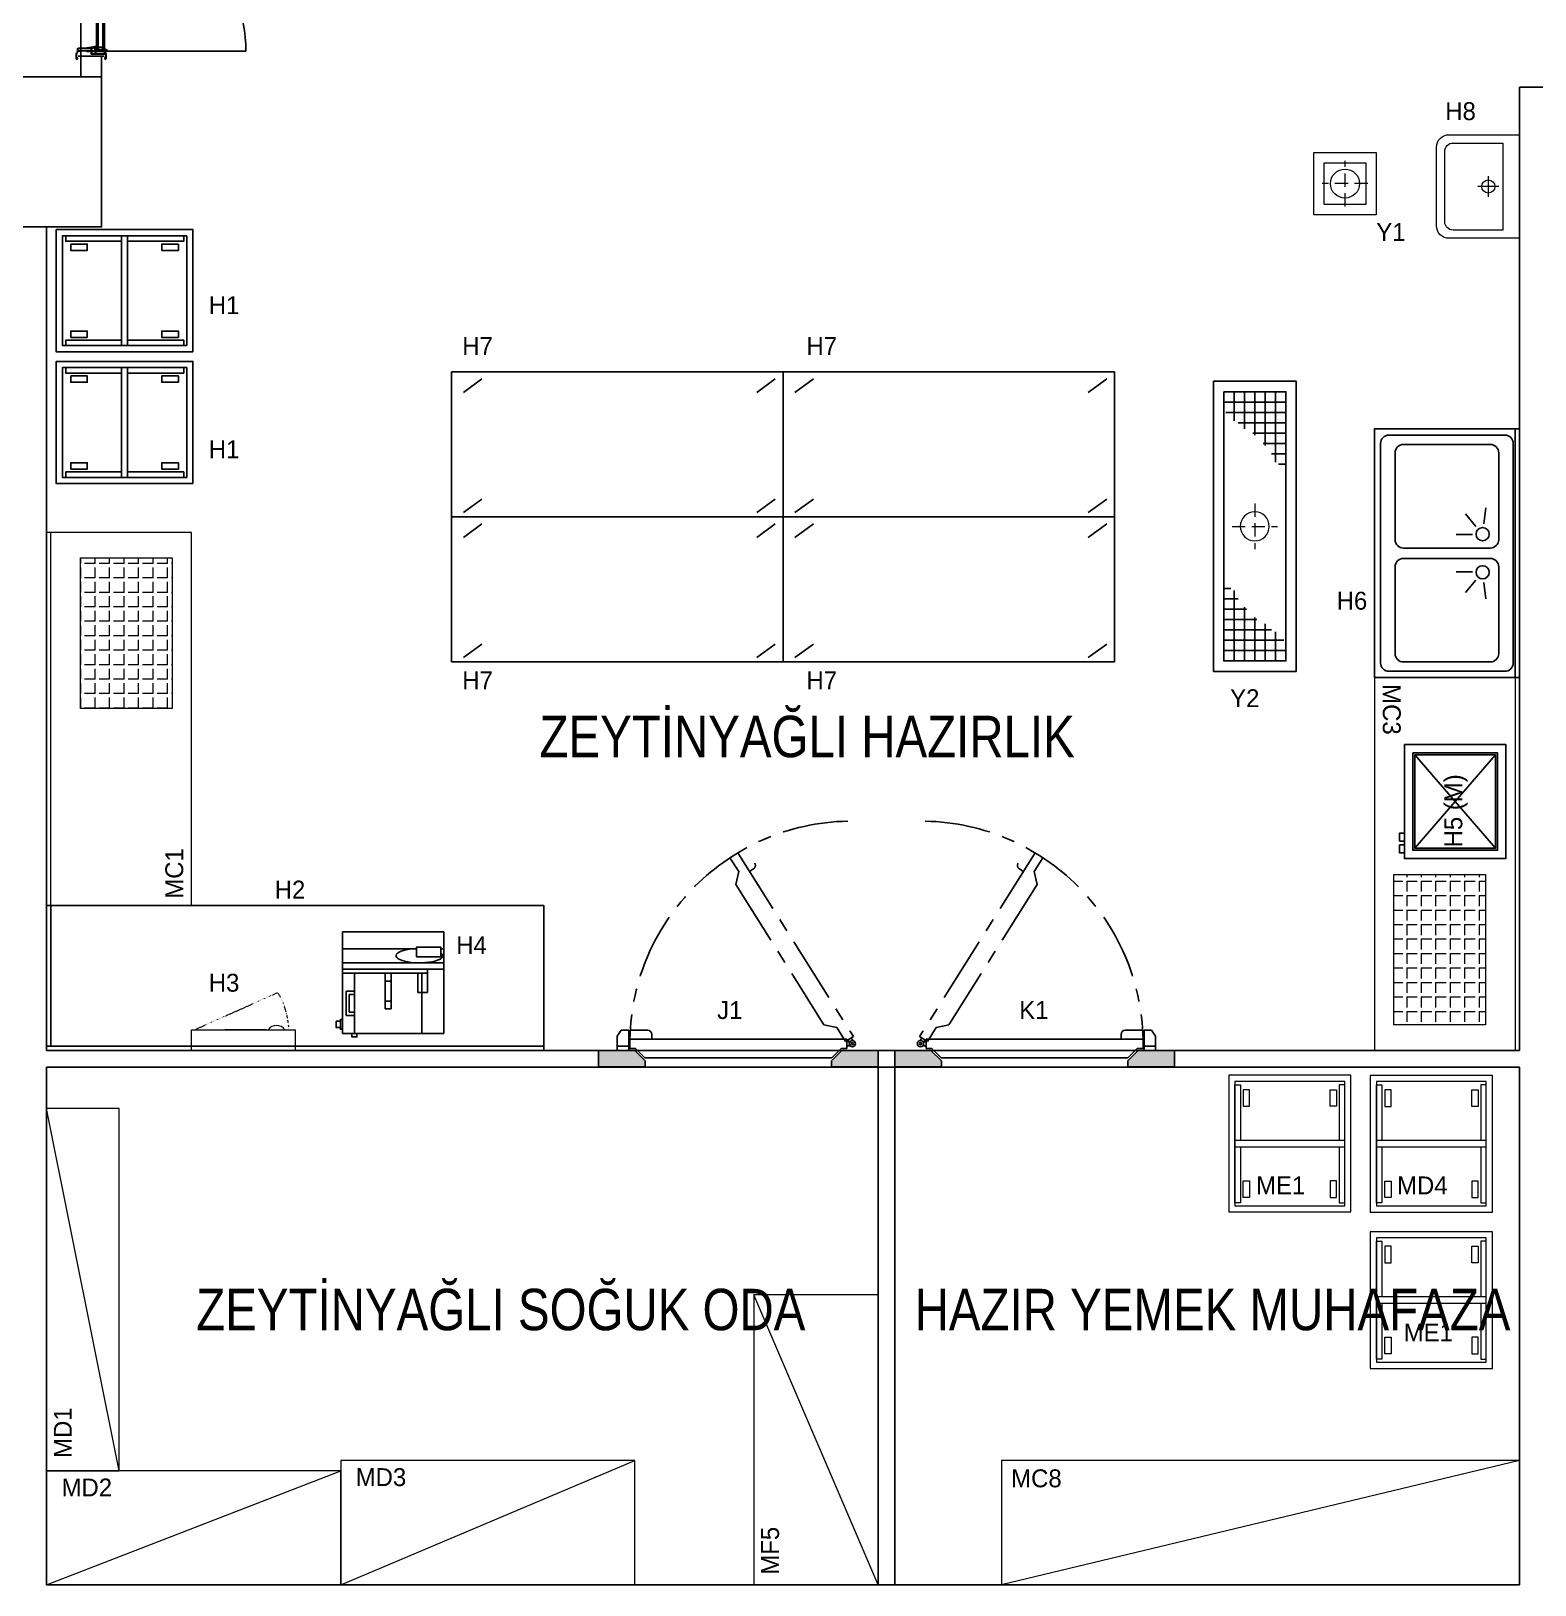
# Model space of a CAD drawing. Header units: millimetres. Extents: x -2535 to 6095, y 13368 to 17802.
# Drawn here: x 1566 to 2292, y 15233 to 15984 of the extents above; entities that cross this region are included whole.
import ezdxf
from ezdxf.enums import TextEntityAlignment as Align

# ---------------------------------------------------------------- set-up
doc = ezdxf.new("R2010")
doc.units = ezdxf.units.MM
for name, pattern in [('CENTER', [50.8, 31.75, -6.35, 6.35, -6.35]), ('DASHED2', [9.525, 6.35, -3.175]), ('DOT', [0.25, 0, -0.25])]:
    doc.linetypes.add(name, pattern=pattern)
for name, color, linetype, lineweight in [('-DWG_ANA', 7, 'Continuous', 0), ('-DWG_DETAY1', 7, 'Continuous', 0), ('-DWG_DETAY4', 7, 'DOT', 0), ('BL-E', 32, 'Continuous', 0), ('BL-K', 42, 'Continuous', 0), ('NO', 7, 'Continuous', 0), ('PLAN', 253, 'Continuous', 0), ('Sktürk_MEVCUT EKİPMAN', 1, 'Continuous', 0), ('Sktürk_YAZI', 24, 'Continuous', 0), ('Yazı', 132, 'Continuous', 15), ('yerizg-a', 7, 'Continuous', 0), ('yerizg-b', 7, 'Continuous', 0), ('YRNO', 7, 'Continuous', 0)]:
    doc.layers.add(name, color=color, linetype=linetype, lineweight=lineweight)
for name, color, linetype in [('BA_elev3', 8, 'Continuous'), ('BA_mat_metal', 122, 'Continuous'), ('BA_mat_timber', 44, 'Continuous'), ('S2000-002 Çizgi', 7, 'Continuous'), ('Soğuk Oda (Panel)', 155, 'Continuous')]:
    doc.layers.add(name, color=color, linetype=linetype)
doc.layers.add('BA_guide', color=230, linetype='Continuous', plot=False)
doc.styles.add('Romans', font='romans.shx')
doc.styles.add('TAKSİM', font='GOTHIC.TTF', dxfattribs={"height": 20})
doc.styles.add('yazı', font='swissck.ttf')
pattern_1 = [(0, (2853.211, -15246.003), (0, 6.985), [5.08, -1.905]), (90, (2853.211, -15246.003), (-6.985, 4e-16), [5.08, -1.905])]

# ---------------------------------------------------------------- blocks, each defined once
blk = doc.blocks.new('A$C427B71C9')
at = {"layer": 'Sktürk_MEVCUT EKİPMAN', "color": 1}
for points in [[(0, 0), (59, 0), (59, 66), (0, 66)], [(3, 3), (56, 3), (56, 63), (3, 63)], [(7, 59), (7, 51), (10.05, 51), (10.05, 59)], [(52, 59), (52, 51), (48.95, 51), (48.95, 59)], [(3, 31.5), (56, 31.5), (56, 34.5), (3, 34.5)], [(7, 7), (7, 15), (10.05, 15), (10.05, 7)], [(52, 7), (52, 15), (48.95, 15), (48.95, 7)]]:
    blk.add_lwpolyline(points, close=True, dxfattribs=at)
for points in [[(5.63, 31.5), (5.63, 4.42), (3, 4.42), (3, 61.36), (5.63, 61.36), (5.63, 34.5)], [(53.37, 31.5), (53.37, 4.42), (56, 4.42), (56, 61.36), (53.37, 61.36), (53.37, 34.5)]]:
    blk.add_lwpolyline(points, dxfattribs=at)
blk = doc.blocks.new('1454')
at = {"layer": 'Soğuk Oda (Panel)'}
h = blk.add_hatch(color=254, dxfattribs=at)
h.dxf.hatch_style = 1
h.paths.add_polyline_path([(7121.77, 5754.04), (7121.77, 5757.04), (7116.77, 5762.04), (7099.27, 5762.04), (7099.27, 5754.04)])
h.paths.add_polyline_path([(7234.27, 5754.04), (7234.27, 5762.04), (7216.77, 5762.04), (7211.77, 5757.04), (7211.77, 5754.04)])
at = {"layer": 'Soğuk Oda (Panel)', "linetype": 'CENTER'}
for p, q in [((7166.94, 5848.35), (7162.73, 5855.05)), ((7166.54, 5857.45), (7222.31, 5768.72)), ((7165.53, 5842.15), (7166.94, 5848.35)), ((7172.2, 5848.44), (7174.08, 5849.63)), ((7165.53, 5842.15), (7208.09, 5774.44)), ((7208.09, 5774.44), (7214.29, 5773.03)), ((7214.29, 5773.03), (7218.51, 5766.33)), ((7218.51, 5766.33), (7222.31, 5768.72)), ((7221.26, 5768.06), (7222.07, 5766.77)), ((7219.56, 5766.99), (7220.37, 5765.7))]:
    blk.add_line(p, q, dxfattribs=at)
at = {"layer": 'Soğuk Oda (Panel)'}
for p, q in [((7108.35, 5768.91), (7110.27, 5771.76)), ((7108.35, 5762.04), (7108.35, 5768.91)), ((7110.27, 5771.76), (7113.85, 5771.76)), ((7113.85, 5762.04), (7113.85, 5771.76)), ((7114.37, 5767.54), (7114.37, 5771.76)), ((7114.37, 5771.76), (7123.01, 5771.76)), ((7125.01, 5767.54), (7125.01, 5769.76)), ((7099.27, 5762.04), (7116.77, 5762.04)), ((7099.27, 5762.04), (7099.27, 5754.04)), ((7108.35, 5764.02), (7113.85, 5764.02)), ((7114.37, 5763.04), (7114.37, 5767.54)), ((7114.37, 5767.54), (7219.17, 5767.54)), ((7117.19, 5763.04), (7114.37, 5763.04)), ((7121.77, 5757.04), (7116.77, 5762.04)), ((7121.69, 5758.54), (7117.19, 5763.04)), ((7211.77, 5757.04), (7216.77, 5762.04)), ((7211.86, 5758.54), (7216.36, 5763.04)), ((7216.36, 5763.04), (7219.17, 5763.04)), ((7216.77, 5762.04), (7234.27, 5762.04)), ((7219.17, 5763.04), (7219.17, 5767.54)), ((7219.17, 5766.29), (7220.7, 5766.29)), ((7219.17, 5764.29), (7220.7, 5764.29)), ((7234.27, 5762.04), (7234.27, 5754.04)), ((7099.27, 5754.04), (7121.77, 5754.04)), ((7121.69, 5758.54), (7211.86, 5758.54)), ((7121.77, 5754.04), (7121.77, 5757.04)), ((7211.77, 5754.04), (7211.77, 5757.04)), ((7234.27, 5754.04), (7211.77, 5754.04))]:
    blk.add_line(p, q, dxfattribs=at)
for radius in [1.5, 0.5]:
    blk.add_circle((7221.82, 5765.29), radius, dxfattribs=at)
at = {"layer": 'Soğuk Oda (Panel)', "linetype": 'CENTER'}
for centre, radius, start, end in [((7221.82, 5765.29), 107.44, 91.20002, 178.79998), ((7173.02, 5851.32), 2, 302.15556, 32.15556)]:
    blk.add_arc(centre, radius, start, end, dxfattribs=at)
at = {"layer": 'Soğuk Oda (Panel)'}
for centre, radius, start, end in [((7123.01, 5769.76), 2, 0, 90), ((7222.3, 5765.54), 3.12, 180, 180.00021)]:
    blk.add_arc(centre, radius, start, end, dxfattribs=at)
blk = doc.blocks.new('KAPI KOLU 2')
at = {"layer": 'BA_elev3'}
for p, q in [((-5342.68, 2737.16), (-5342.68, 2740.58)), ((-5340.68, 2742.58), (-5330.57, 2742.58)), ((-5340.68, 2739.78), (-5340.68, 2737.16)), ((-5339.68, 2740.78), (-5330.57, 2740.78)), ((-5330.57, 2740.78), (-5330.57, 2742.58)), ((-5344.18, 2735.57), (-5339.18, 2735.57)), ((-5344.18, 2730.71), (-5339.18, 2730.71)), ((-5336.95, 2734.27), (-5336.95, 2732.01)), ((-5342.68, 2729.12), (-5342.68, 2725.7)), ((-5340.68, 2726.5), (-5340.68, 2729.12)), ((-5340.68, 2723.7), (-5330.57, 2723.7)), ((-5339.68, 2725.5), (-5330.57, 2725.5)), ((-5330.57, 2725.5), (-5330.57, 2723.7))]:
    blk.add_line(p, q, dxfattribs=at)
for centre, radius, start, end in [((-5340.68, 2740.58), 2, 90, 180), ((-5339.68, 2739.78), 1, 90, 180), ((-5343.73, 2734.83), 0.859, 121.23734, 163.23631), ((-5343.73, 2731.45), 0.859, 196.76369, 238.76266), ((-5345.01, 2737.9), 2.47, 289.57084, 338.05854), ((-5345.01, 2728.38), 2.47, 21.94146, 70.42916), ((-5343.18, 2737.16), 0.5, 338.05854, 0), ((-5340.18, 2737.16), 0.5, 180, 201.94146), ((-5338.35, 2737.9), 2.47, 201.94146, 250.42916), ((-5338.35, 2728.38), 2.47, 109.57084, 158.05854), ((-5339.62, 2734.83), 0.859, 16.76369, 58.76266), ((-5339.62, 2731.45), 0.859, 301.23734, 343.23631), ((-5343.18, 2729.12), 0.5, 0, 21.94146), ((-5340.68, 2725.7), 2, 180, 270), ((-5340.18, 2729.12), 0.5, 158.05854, 180), ((-5339.68, 2726.5), 1, 180, 270)]:
    blk.add_arc(centre, radius, start, end, dxfattribs=at)
blk = doc.blocks.new('kapi130')
at = {"layer": 'BA_mat_metal'}
h = blk.add_hatch(color=256, dxfattribs=at)
edge = h.paths.add_edge_path()
edge.add_line((856499.8, 142458.32), (856499.8, 142458.43))
edge.add_line((856499.8, 142458.43), (856499.69, 142458.43))
edge.add_line((856499.69, 142458.43), (856499.69, 142457.96))
edge.add_line((856499.69, 142457.96), (856499.8, 142457.96))
edge.add_line((856499.8, 142457.96), (856499.8, 142458.07))
edge.add_arc((856499.87, 142458.06), 0.0629, -335.30622, -191.41432, ccw=False)
edge.add_ellipse((856500.11, 142458.2), major_axis=(0, -0.3), ratio=0.666667, start_angle=291.38181, end_angle=450)
edge.add_ellipse((856500.11, 142458.2), major_axis=(0, -0.3), ratio=0.666667, start_angle=90, end_angle=248.61819)
edge.add_arc((856499.87, 142458.33), 0.0628, -168.80827, -24.47119, ccw=False)
edge = h.paths.add_edge_path(flags=16)
edge.add_spline(control_points=[(856500.11, 142457.93), (856500.09, 142457.93), (856500.06, 142457.94), (856500.01, 142457.98), (856499.99, 142458.01), (856499.95, 142458.08), (856499.94, 142458.13), (856499.94, 142458.22), (856499.94, 142458.27), (856499.98, 142458.4), (856500.04, 142458.46), (856500.14, 142458.47), (856500.19, 142458.44), (856500.26, 142458.33), (856500.28, 142458.24), (856500.27, 142458.07), (856500.23, 142458), (856500.17, 142457.94), (856500.14, 142457.93), (856500.12, 142457.93), (856500.11, 142457.93), (856500.11, 142457.93)], knot_values=[0, 0, 0, 0, 0.496155, 0.496155, 0.99231, 0.99231, 1.488465, 1.488465, 1.98462, 1.98462, 3.040212, 3.040212, 3.948702, 3.948702, 4.857191, 4.857191, 5.765681, 5.765681, 6.198465, 6.198465, 6.283185, 6.283185, 6.283185, 6.283185], degree=3, periodic=0)
h = blk.add_hatch(color=256, dxfattribs=at)
edge = h.paths.add_edge_path()
edge.add_arc((856513.25, 142458.06), 0.0629, 11.41432, 155.30622, ccw=False)
edge.add_line((856513.31, 142458.07), (856513.31, 142457.96))
edge.add_line((856513.31, 142457.96), (856513.42, 142457.96))
edge.add_line((856513.42, 142457.96), (856513.42, 142458.43))
edge.add_line((856513.42, 142458.43), (856513.31, 142458.43))
edge.add_line((856513.31, 142458.43), (856513.31, 142458.32))
edge.add_arc((856513.25, 142458.33), 0.0628, -155.52881, -11.19173, ccw=False)
edge.add_ellipse((856513.01, 142458.19), major_axis=(0, -0.3), ratio=0.666667, start_angle=111.38181, end_angle=270)
edge.add_ellipse((856513.01, 142458.19), major_axis=(0, -0.3), ratio=0.666667, start_angle=-90, end_angle=68.61819)
edge = h.paths.add_edge_path(flags=16)
edge.add_spline(control_points=[(856513.01, 142457.92), (856513.03, 142457.92), (856513.06, 142457.93), (856513.11, 142457.97), (856513.13, 142458), (856513.16, 142458.08), (856513.17, 142458.12), (856513.18, 142458.22), (856513.17, 142458.26), (856513.13, 142458.39), (856513.08, 142458.45), (856512.97, 142458.47), (856512.92, 142458.44), (856512.85, 142458.33), (856512.83, 142458.24), (856512.85, 142458.07), (856512.88, 142457.99), (856512.95, 142457.94), (856512.97, 142457.93), (856513, 142457.92), (856513, 142457.92), (856513.01, 142457.92)], knot_values=[0, 0, 0, 0, 0.496155, 0.496155, 0.99231, 0.99231, 1.488465, 1.488465, 1.98462, 1.98462, 3.040212, 3.040212, 3.948702, 3.948702, 4.857191, 4.857191, 5.765681, 5.765681, 6.198465, 6.198465, 6.283185, 6.283185, 6.283185, 6.283185], degree=3, periodic=0)
h = blk.add_hatch(color=256, dxfattribs=at)
edge = h.paths.add_edge_path()
edge.add_line((856504.61, 142453.14), (856504.61, 142453.03))
edge.add_arc((856504.55, 142453.04), 0.0628, -155.52881, -11.19173, ccw=False)
edge.add_ellipse((856504.3, 142452.91), major_axis=(0, -0.3), ratio=0.666667, start_angle=111.38181, end_angle=270)
edge.add_ellipse((856504.3, 142452.91), major_axis=(0, -0.3), ratio=0.666667, start_angle=-90, end_angle=68.61819)
edge.add_arc((856504.55, 142452.77), 0.0629, -348.58568, -204.69378, ccw=False)
edge.add_line((856504.61, 142452.79), (856504.61, 142452.67))
edge.add_line((856504.61, 142452.67), (856504.72, 142452.67))
edge.add_line((856504.72, 142452.67), (856504.72, 142453.14))
edge.add_line((856504.72, 142453.14), (856504.61, 142453.14))
edge = h.paths.add_edge_path(flags=16)
edge.add_spline(control_points=[(856504.3, 142452.64), (856504.33, 142452.64), (856504.35, 142452.65), (856504.4, 142452.69), (856504.43, 142452.72), (856504.46, 142452.8), (856504.47, 142452.84), (856504.47, 142452.93), (856504.47, 142452.98), (856504.43, 142453.11), (856504.37, 142453.17), (856504.27, 142453.19), (856504.22, 142453.16), (856504.15, 142453.04), (856504.13, 142452.95), (856504.14, 142452.78), (856504.18, 142452.71), (856504.24, 142452.65), (856504.27, 142452.64), (856504.29, 142452.64), (856504.3, 142452.64), (856504.3, 142452.64)], knot_values=[0, 0, 0, 0, 0.496155, 0.496155, 0.99231, 0.99231, 1.488465, 1.488465, 1.98462, 1.98462, 3.040212, 3.040212, 3.948702, 3.948702, 4.857191, 4.857191, 5.765681, 5.765681, 6.198465, 6.198465, 6.283185, 6.283185, 6.283185, 6.283185], degree=3, periodic=0)
h = blk.add_hatch(color=256, dxfattribs=at)
edge = h.paths.add_edge_path()
edge.add_line((856504.61, 142321.08), (856504.61, 142321.19))
edge.add_arc((856504.55, 142321.18), 0.0628, 371.19173, 515.52881)
edge.add_ellipse((856504.3, 142321.32), major_axis=(0, 0.3), ratio=0.666667, start_angle=90, end_angle=248.61819, ccw=False)
edge.add_ellipse((856504.3, 142321.32), major_axis=(0, 0.3), ratio=0.666667, start_angle=291.38181, end_angle=450, ccw=False)
edge.add_arc((856504.55, 142321.45), 0.0629, 564.69378, 708.58568)
edge.add_line((856504.61, 142321.44), (856504.61, 142321.55))
edge.add_line((856504.61, 142321.55), (856504.72, 142321.55))
edge.add_line((856504.72, 142321.55), (856504.72, 142321.08))
edge.add_line((856504.72, 142321.08), (856504.61, 142321.08))
edge = h.paths.add_edge_path(flags=16)
edge.add_spline(control_points=[(856504.3, 142321.59), (856504.33, 142321.59), (856504.35, 142321.58), (856504.4, 142321.54), (856504.43, 142321.51), (856504.46, 142321.43), (856504.47, 142321.39), (856504.47, 142321.29), (856504.47, 142321.25), (856504.43, 142321.12), (856504.37, 142321.06), (856504.27, 142321.04), (856504.22, 142321.07), (856504.15, 142321.18), (856504.13, 142321.27), (856504.14, 142321.44), (856504.18, 142321.52), (856504.24, 142321.57), (856504.27, 142321.58), (856504.29, 142321.59), (856504.3, 142321.59), (856504.3, 142321.59)], knot_values=[0, 0, 0, 0, 0.496155, 0.496155, 0.99231, 0.99231, 1.488465, 1.488465, 1.98462, 1.98462, 3.040212, 3.040212, 3.948702, 3.948702, 4.857191, 4.857191, 5.765681, 5.765681, 6.198465, 6.198465, 6.283185, 6.283185, 6.283185, 6.283185], degree=3, periodic=0)
h = blk.add_hatch(color=256, dxfattribs=at)
edge = h.paths.add_edge_path()
edge.add_line((856499.8, 142315.91), (856499.8, 142315.8))
edge.add_line((856499.8, 142315.8), (856499.69, 142315.8))
edge.add_line((856499.69, 142315.8), (856499.69, 142316.27))
edge.add_line((856499.69, 142316.27), (856499.8, 142316.27))
edge.add_line((856499.8, 142316.27), (856499.8, 142316.15))
edge.add_arc((856499.87, 142316.17), 0.0629, 551.41432, 695.30622)
edge.add_ellipse((856500.11, 142316.03), major_axis=(0, 0.3), ratio=0.666667, start_angle=-90, end_angle=68.61819, ccw=False)
edge.add_ellipse((856500.11, 142316.03), major_axis=(0, 0.3), ratio=0.666667, start_angle=111.38181, end_angle=270, ccw=False)
edge.add_arc((856499.87, 142315.9), 0.0628, 384.47119, 528.80827)
edge = h.paths.add_edge_path(flags=16)
edge.add_spline(control_points=[(856500.11, 142316.3), (856500.09, 142316.3), (856500.06, 142316.29), (856500.01, 142316.25), (856499.99, 142316.22), (856499.95, 142316.14), (856499.94, 142316.1), (856499.94, 142316.01), (856499.94, 142315.96), (856499.98, 142315.83), (856500.04, 142315.77), (856500.14, 142315.75), (856500.19, 142315.78), (856500.26, 142315.9), (856500.28, 142315.99), (856500.27, 142316.16), (856500.23, 142316.23), (856500.17, 142316.29), (856500.14, 142316.3), (856500.12, 142316.3), (856500.11, 142316.3), (856500.11, 142316.3)], knot_values=[0, 0, 0, 0, 0.496155, 0.496155, 0.99231, 0.99231, 1.488465, 1.488465, 1.98462, 1.98462, 3.040212, 3.040212, 3.948702, 3.948702, 4.857191, 4.857191, 5.765681, 5.765681, 6.198465, 6.198465, 6.283185, 6.283185, 6.283185, 6.283185], degree=3, periodic=0)
h = blk.add_hatch(color=256, dxfattribs=at)
edge = h.paths.add_edge_path()
edge.add_arc((856513.25, 142316.17), 0.0629, 204.69378, 348.58568)
edge.add_line((856513.31, 142316.16), (856513.31, 142316.27))
edge.add_line((856513.31, 142316.27), (856513.42, 142316.27))
edge.add_line((856513.42, 142316.27), (856513.42, 142315.8))
edge.add_line((856513.42, 142315.8), (856513.31, 142315.8))
edge.add_line((856513.31, 142315.8), (856513.31, 142315.91))
edge.add_arc((856513.25, 142315.9), 0.0628, 371.19173, 515.52881)
edge.add_ellipse((856513.01, 142316.03), major_axis=(0, 0.3), ratio=0.666667, start_angle=90, end_angle=248.61819, ccw=False)
edge.add_ellipse((856513.01, 142316.03), major_axis=(0, 0.3), ratio=0.666667, start_angle=291.38181, end_angle=450, ccw=False)
edge = h.paths.add_edge_path(flags=16)
edge.add_spline(control_points=[(856513.01, 142316.3), (856513.03, 142316.3), (856513.06, 142316.29), (856513.11, 142316.25), (856513.13, 142316.22), (856513.16, 142316.15), (856513.17, 142316.1), (856513.18, 142316.01), (856513.17, 142315.96), (856513.13, 142315.83), (856513.08, 142315.77), (856512.97, 142315.76), (856512.92, 142315.78), (856512.85, 142315.9), (856512.83, 142315.99), (856512.85, 142316.16), (856512.88, 142316.23), (856512.95, 142316.29), (856512.97, 142316.3), (856513, 142316.3), (856513, 142316.3), (856513.01, 142316.3)], knot_values=[0, 0, 0, 0, 0.496155, 0.496155, 0.99231, 0.99231, 1.488465, 1.488465, 1.98462, 1.98462, 3.040212, 3.040212, 3.948702, 3.948702, 4.857191, 4.857191, 5.765681, 5.765681, 6.198465, 6.198465, 6.283185, 6.283185, 6.283185, 6.283185], degree=3, periodic=0)
at = {"layer": 'BA_elev3'}
for p, q in [((856499.48, 142454.76), (856431.83, 142454.76)), ((856499.48, 142319.46), (856431.83, 142319.46))]:
    blk.add_line(p, q, dxfattribs=at)
for centre, start, end in [((856499.5, 142454.78), 180.01606, 270.39145), ((856499.5, 142319.44), 89.60855, 179.98394)]:
    blk.add_arc(centre, 67.67, start, end, dxfattribs=at)
at = {"layer": 'BA_guide'}
for p, q in [((856500.31, 142457.11), (856512.81, 142457.11)), ((856500.31, 142317.11), (856512.81, 142317.11))]:
    blk.add_line(p, q, dxfattribs=at)
at = {"layer": 'BA_mat_metal'}
for p, q in [((856499.9, 142454.53), (856503.7, 142454.53)), ((856499.9, 142319.7), (856503.7, 142319.7))]:
    blk.add_line(p, q, dxfattribs=at)
for points in [[(856503.72, 142454.28), (856503.72, 142454.73), (856499.9, 142454.73), (856499.9, 142455.03), (856499.4, 142455.03, 1), (856499.4, 142454.03), (856499.9, 142454.03), (856499.9, 142454.28), (856503.72, 142454.28)], [(856500.91, 142452.84), (856503.09, 142452.84), (856503.13, 142452.98), (856503.13, 142454.08), (856503.94, 142454.08), (856503.94, 142453.48, 0.414214), (856504.1, 142453.64), (856504.1, 142454.18, 0.414214), (856504, 142454.28), (856500, 142454.28, 0.414214), (856499.9, 142454.18), (856499.9, 142453.64, 0.414214), (856500.06, 142453.48), (856500.06, 142454.08), (856500.87, 142454.08), (856500.87, 142452.98), (856500.91, 142452.84)], [(856503.72, 142319.95), (856503.72, 142319.5), (856499.9, 142319.5), (856499.9, 142319.2), (856499.4, 142319.2, -1), (856499.4, 142320.2), (856499.9, 142320.2), (856499.9, 142319.95), (856503.72, 142319.95)], [(856500.91, 142321.39), (856503.09, 142321.39), (856503.13, 142321.25), (856503.13, 142320.15), (856503.94, 142320.15), (856503.94, 142320.75, -0.414214), (856504.1, 142320.59), (856504.1, 142320.05, -0.414214), (856504, 142319.95), (856500, 142319.95, -0.414214), (856499.9, 142320.05), (856499.9, 142320.59, -0.414214), (856500.06, 142320.75), (856500.06, 142320.15), (856500.87, 142320.15), (856500.87, 142321.25), (856500.91, 142321.39)]]:
    blk.add_lwpolyline(points, format="xyb", dxfattribs=at)
at = {"layer": 'BA_mat_metal', "elevation": 0}
for points in [[(856508.72, 142453.32), (856508.72, 142453.31, -0.366421), (856508.59, 142453.15), (856504.62, 142452.44, -0.463677), (856504.5, 142452.54), (856504.5, 142452.73, -0.414214), (856504.53, 142452.76), (856504.6, 142452.76), (856504.6, 142452.67), (856504.72, 142452.67), (856504.72, 142452.76), (856504.82, 142452.76), (856504.82, 142452.64), (856504.93, 142452.64), (856504.93, 142453.18), (856504.82, 142453.18), (856504.82, 142453.06), (856504.72, 142453.06), (856504.72, 142453.15), (856504.6, 142453.15), (856504.6, 142453.06), (856504.53, 142453.06, -0.414214), (856504.5, 142453.08), (856504.5, 142454.33, 0.414214), (856504.1, 142454.73), (856500.05, 142454.73, -0.414214), (856499.9, 142454.88), (856499.9, 142455.56, 0.423621), (856499.75, 142455.71, -0.414214), (856499.25, 142456.21), (856499.25, 142458.34, -0.414214), (856499.55, 142458.64), (856499.81, 142458.64, -0.414089), (856499.91, 142458.54), (856499.91, 142458.34), (856499.81, 142458.34), (856499.81, 142458.43), (856499.69, 142458.43), (856499.69, 142458.34), (856499.59, 142458.34), (856499.59, 142458.46), (856499.48, 142458.46), (856499.48, 142458.34), (856499.43, 142458.34), (856499.43, 142458.04), (856499.48, 142458.04), (856499.48, 142457.92), (856499.59, 142457.92), (856499.59, 142458.04), (856499.69, 142458.04), (856499.69, 142457.95), (856499.81, 142457.95), (856499.81, 142458.04), (856499.91, 142458.04), (856499.91, 142457.92, -0.414214), (856499.81, 142457.82), (856499.43, 142457.82), (856499.43, 142456.21, 0.414214), (856499.77, 142455.87), (856499.9, 142455.87), (856499.9, 142456.04, -0.414214), (856500, 142456.14), (856500.21, 142456.14), (856500.23, 142456.12), (856500.25, 142456.14), (856500.79, 142456.14), (856500.81, 142456.12), (856500.83, 142456.14), (856501.37, 142456.14), (856501.39, 142456.12), (856501.41, 142456.14), (856502.17, 142456.14), (856502.19, 142456.12), (856502.21, 142456.14), (856502.97, 142456.14), (856502.99, 142456.12), (856503.01, 142456.14), (856503.77, 142456.14), (856503.79, 142456.12), (856503.81, 142456.14), (856504.57, 142456.14), (856504.59, 142456.12), (856504.61, 142456.14), (856505.43, 142456.14), (856505.45, 142456.12), (856505.47, 142456.14), (856506.3, 142456.14), (856506.32, 142456.12), (856506.34, 142456.14), (856506.5, 142456.14, -0.414214), (856506.6, 142456.04), (856506.6, 142454.98), (856508.53, 142454.98), (856508.53, 142454.94), (856508.35, 142454.82), (856504.7, 142454.82), (856504.7, 142453.34), (856504.99, 142453.34, -0.414214), (856505.09, 142453.24), (856505.09, 142452.69), (856508.71, 142453.33, -0.463677)], [(856513.7, 142458.38), (856513.64, 142458.38), (856513.64, 142458.5), (856513.53, 142458.5), (856513.53, 142458.38), (856513.43, 142458.38), (856513.43, 142458.47), (856513.31, 142458.47), (856513.31, 142458.38), (856513.21, 142458.38), (856513.21, 142458.58, -0.414214), (856513.31, 142458.68), (856513.57, 142458.68, -0.408621), (856513.86, 142458.38), (856513.86, 142456.92, -0.162883), (856513.37, 142455.35, 0.158682), (856513.21, 142454.88), (856513.21, 142453.83, -0.414214), (856512.71, 142453.33), (856505.71, 142453.33), (856505.71, 142453.57), (856505.81, 142453.57), (856505.81, 142453.49), (856506.33, 142453.49), (856506.33, 142454.65), (856505.81, 142454.65), (856505.81, 142454.57), (856505.71, 142454.57), (856505.71, 142454.7), (856505.87, 142454.81), (856507.98, 142454.81), (856507.98, 142454.69), (856511.96, 142454.69), (856511.96, 142454.81), (856513.05, 142454.81), (856513.05, 142454.88, -0.158163), (856513.24, 142455.45, 0.162883), (856513.7, 142456.92), (856513.7, 142457.86), (856513.31, 142457.86, -0.414214), (856513.21, 142457.96), (856513.21, 142458.08), (856513.31, 142458.08), (856513.31, 142457.99), (856513.43, 142457.99), (856513.43, 142458.08), (856513.53, 142458.08), (856513.53, 142457.96), (856513.64, 142457.96), (856513.64, 142458.08), (856513.7, 142458.08)], [(856506.47, 142454.67), (856507.84, 142454.67), (856507.84, 142454.55), (856512.1, 142454.55), (856512.1, 142454.67), (856513.05, 142454.67), (856513.05, 142453.83, -0.303444), (856512.84, 142453.52), (856512.84, 142453.52), (856512.74, 142453.49), (856512.74, 142453.49), (856507.2, 142453.49), (856507.2, 142453.49), (856507.1, 142453.49), (856507.1, 142453.49), (856506.47, 142453.49)], [(856508.72, 142320.9), (856508.72, 142320.92, 0.366421), (856508.59, 142321.08), (856504.62, 142321.78, 0.463677), (856504.5, 142321.69), (856504.5, 142321.49, 0.414214), (856504.53, 142321.47), (856504.6, 142321.47), (856504.6, 142321.56), (856504.72, 142321.56), (856504.72, 142321.47), (856504.82, 142321.47), (856504.82, 142321.59), (856504.93, 142321.59), (856504.93, 142321.05), (856504.82, 142321.05), (856504.82, 142321.17), (856504.72, 142321.17), (856504.72, 142321.08), (856504.6, 142321.08), (856504.6, 142321.17), (856504.53, 142321.17, 0.414214), (856504.5, 142321.14), (856504.5, 142319.9, -0.414214), (856504.1, 142319.5), (856500.05, 142319.5, 0.414214), (856499.9, 142319.35), (856499.9, 142318.67, -0.423621), (856499.75, 142318.51, 0.414214), (856499.25, 142318.01), (856499.25, 142315.88, 0.414214), (856499.55, 142315.58), (856499.81, 142315.58, 0.414089), (856499.91, 142315.68), (856499.91, 142315.88), (856499.81, 142315.88), (856499.81, 142315.79), (856499.69, 142315.79), (856499.69, 142315.88), (856499.59, 142315.88), (856499.59, 142315.76), (856499.48, 142315.76), (856499.48, 142315.88), (856499.43, 142315.88), (856499.43, 142316.18), (856499.48, 142316.18), (856499.48, 142316.3), (856499.59, 142316.3), (856499.59, 142316.18), (856499.69, 142316.18), (856499.69, 142316.27), (856499.81, 142316.27), (856499.81, 142316.18), (856499.91, 142316.18), (856499.91, 142316.3, 0.414214), (856499.81, 142316.4), (856499.43, 142316.4), (856499.43, 142318.01, -0.414214), (856499.77, 142318.35), (856499.9, 142318.35), (856499.9, 142318.18, 0.414214), (856500, 142318.08), (856500.21, 142318.08), (856500.23, 142318.1), (856500.25, 142318.08), (856500.79, 142318.08), (856500.81, 142318.1), (856500.83, 142318.08), (856501.37, 142318.08), (856501.39, 142318.1), (856501.41, 142318.08), (856502.17, 142318.08), (856502.19, 142318.1), (856502.21, 142318.08), (856502.97, 142318.08), (856502.99, 142318.1), (856503.01, 142318.08), (856503.77, 142318.08), (856503.79, 142318.1), (856503.81, 142318.08), (856504.57, 142318.08), (856504.59, 142318.1), (856504.61, 142318.08), (856505.43, 142318.08), (856505.45, 142318.1), (856505.47, 142318.08), (856506.3, 142318.08), (856506.32, 142318.1), (856506.34, 142318.08), (856506.5, 142318.08, 0.414214), (856506.6, 142318.18), (856506.6, 142319.25), (856508.53, 142319.25), (856508.53, 142319.29), (856508.35, 142319.41), (856504.7, 142319.41), (856504.7, 142320.89), (856504.99, 142320.89, 0.414214), (856505.09, 142320.99), (856505.09, 142321.54), (856508.71, 142320.89, 0.463677)], [(856513.7, 142315.84), (856513.64, 142315.84), (856513.64, 142315.72), (856513.53, 142315.72), (856513.53, 142315.84), (856513.43, 142315.84), (856513.43, 142315.75), (856513.31, 142315.75), (856513.31, 142315.84), (856513.21, 142315.84), (856513.21, 142315.64, 0.414214), (856513.31, 142315.54), (856513.57, 142315.54, 0.408621), (856513.86, 142315.84), (856513.86, 142317.3, 0.162883), (856513.37, 142318.87, -0.158682), (856513.21, 142319.34), (856513.21, 142320.39, 0.414214), (856512.71, 142320.89), (856505.71, 142320.89), (856505.71, 142320.65), (856505.81, 142320.65), (856505.81, 142320.73), (856506.33, 142320.73), (856506.33, 142319.58), (856505.81, 142319.58), (856505.81, 142319.66), (856505.71, 142319.66), (856505.71, 142319.52), (856505.87, 142319.42), (856507.98, 142319.42), (856507.98, 142319.53), (856511.96, 142319.53), (856511.96, 142319.42), (856513.05, 142319.42), (856513.05, 142319.34, 0.158163), (856513.24, 142318.78, -0.162883), (856513.7, 142317.31), (856513.7, 142316.36), (856513.31, 142316.36, 0.414214), (856513.21, 142316.26), (856513.21, 142316.14), (856513.31, 142316.14), (856513.31, 142316.23), (856513.43, 142316.23), (856513.43, 142316.14), (856513.53, 142316.14), (856513.53, 142316.26), (856513.64, 142316.26), (856513.64, 142316.14), (856513.7, 142316.14)], [(856506.47, 142319.56), (856507.84, 142319.56), (856507.84, 142319.67), (856512.1, 142319.67), (856512.1, 142319.56), (856513.05, 142319.56), (856513.05, 142320.39, 0.303444), (856512.84, 142320.71), (856512.84, 142320.71), (856512.74, 142320.73), (856512.74, 142320.73), (856507.2, 142320.73), (856507.2, 142320.73), (856507.1, 142320.73), (856507.1, 142320.73), (856506.47, 142320.73)]]:
    blk.add_lwpolyline(points, format="xyb", close=True, dxfattribs=at)
for points in [[(856500.1, 142455.99), (856500.1, 142454.93), (856504.3, 142454.93), (856504.3, 142455.99)], [(856504.46, 142455.98), (856504.46, 142454.98), (856506.44, 142454.98), (856506.44, 142455.98)], [(856500.1, 142318.24), (856500.1, 142319.3), (856504.3, 142319.3), (856504.3, 142318.24)], [(856504.46, 142318.24), (856504.46, 142319.25), (856506.44, 142319.25), (856506.44, 142318.24)]]:
    blk.add_lwpolyline(points, close=True, dxfattribs=at)
at = {"layer": 'BA_mat_metal'}
for points in [[(856501.01, 142452.98), (856501.53, 142452.98), (856501.53, 142453), (856502.48, 142453), (856502.48, 142452.98), (856502.99, 142452.98), (856502.99, 142454.08), (856501.01, 142454.08), (856501.01, 142452.98)], [(856501.01, 142321.25), (856501.53, 142321.25), (856501.53, 142321.23), (856502.48, 142321.23), (856502.48, 142321.25), (856502.99, 142321.25), (856502.99, 142320.15), (856501.01, 142320.15), (856501.01, 142321.25)]]:
    blk.add_lwpolyline(points, dxfattribs=at)
at = {"layer": 'BA_mat_metal', "elevation": 0}
for points in [[(856500.91, 142388.55), (856503.09, 142388.55), (856503.13, 142388.41), (856503.13, 142387.31), (856503.94, 142387.31), (856503.94, 142387.91, -0.414214), (856504.1, 142387.75), (856504.1, 142387.21, -0.414214), (856504, 142387.11), (856500, 142387.11, -0.414214), (856499.9, 142387.21), (856499.9, 142387.75, -0.414214), (856500.06, 142387.91), (856500.06, 142387.31), (856500.87, 142387.31), (856500.87, 142388.41), (856500.91, 142388.55)], [(856500.91, 142385.67), (856503.09, 142385.67), (856503.13, 142385.81), (856503.13, 142386.91), (856503.94, 142386.91), (856503.94, 142386.31, 0.414214), (856504.1, 142386.47), (856504.1, 142387.01, 0.414214), (856504, 142387.11), (856500, 142387.11, 0.414214), (856499.9, 142387.01), (856499.9, 142386.47, 0.414214), (856500.06, 142386.31), (856500.06, 142386.91), (856500.87, 142386.91), (856500.87, 142385.81), (856500.91, 142385.67)]]:
    blk.add_lwpolyline(points, format="xyb", dxfattribs=at)
for points in [[(856501.01, 142388.41), (856501.53, 142388.41), (856501.53, 142388.39), (856502.48, 142388.39), (856502.48, 142388.41), (856502.99, 142388.41), (856502.99, 142387.31), (856501.01, 142387.31), (856501.01, 142388.41)], [(856501.01, 142385.81), (856501.53, 142385.81), (856501.53, 142385.83), (856502.48, 142385.83), (856502.48, 142385.81), (856502.99, 142385.81), (856502.99, 142386.91), (856501.01, 142386.91), (856501.01, 142385.81)]]:
    blk.add_lwpolyline(points, dxfattribs=at)
at = {"layer": 'BA_mat_metal'}
for centre in [(856499.4, 142454.53), (856499.4, 142319.7)]:
    blk.add_circle(centre, 0.5, dxfattribs=at)
at = {"layer": 'BA_mat_timber', "elevation": 0}
for points in [[(856500.06, 142387.31), (856500.06, 142454.08), (856500.87, 142454.08), (856500.87, 142387.31)], [(856503.13, 142387.31), (856503.13, 142454.08), (856503.94, 142454.08), (856503.94, 142387.31)], [(856500.06, 142386.91), (856500.06, 142320.15), (856500.87, 142320.15), (856500.87, 142386.91)], [(856503.13, 142386.91), (856503.13, 142320.15), (856503.94, 142320.15), (856503.94, 142386.91)]]:
    blk.add_lwpolyline(points, close=True, dxfattribs=at)
at = {"layer": 'BA_elev3', "rotation": 89.99999999999999}
blk.add_blockref('KAPI KOLU 2', (859235.14, 147738.93, 0), dxfattribs=at)
at = {"layer": 'BA_elev3', "xscale": -1, "rotation": 90}
blk.add_blockref('KAPI KOLU 2', (859235.14, 137035.29, 0), dxfattribs=at)
blk = doc.blocks.new('EEN100')
at = {"layer": '-DWG_ANA', "color": 0}
blk.add_lwpolyline([(0, 0), (50, 0), (50, -34, -0.414214), (44, -40), (6, -40, -0.414214), (0, -34)], format="xyb", close=True, dxfattribs=at)
at = {"layer": '-DWG_DETAY1', "color": 0}
blk.add_lwpolyline([(4, -8), (46, -8), (46, -32, -0.414214), (42, -36), (8, -36, -0.414214), (4, -32)], format="xyb", close=True, dxfattribs=at)
for points in [[(20, -15), (30, -15)], [(25, -10), (25, -20)]]:
    blk.add_lwpolyline(points, dxfattribs=at)
blk.add_circle((25, -15), 3.16, dxfattribs=at)
at = {"layer": 'NO', "linetype": 'Continuous', "style": 'Romans', "width": 0.8}
blk.add_attdef('NO', text='', height=10, dxfattribs=at).set_placement((24.5, -50), align=Align.MIDDLE)
blk = doc.blocks.new('A$C32DC0840')
at = {"layer": 'S2000-002 Çizgi'}
for p, q in [((45.84, 52.76), (38.03, 53.87)), ((74.16, 52.76), (81.97, 53.87)), ((47.07, 48.95), (40.97, 43.94)), ((50.98, 47.29), (50.98, 39.4)), ((69.02, 47.29), (69.02, 39.4)), ((72.93, 48.95), (79.03, 43.94))]:
    blk.add_line(p, q, dxfattribs=at)
for points in [[(120, 0), (0, 0), (0, 70), (120, 70)], [(120, 68), (0, 68), (0, 70), (120, 70)]]:
    blk.add_lwpolyline(points, close=True, dxfattribs=at)
for points in [[(113, 3), (7, 3, -0.414214), (3, 7), (3, 63, -0.414214), (7, 67), (113, 67, -0.414214), (117, 63), (117, 7, -0.414214)], [(53.5, 10), (11.5, 10, -0.414214), (7.5, 14), (7.5, 56, -0.414214), (11.5, 60), (53.5, 60, -0.414214), (57.5, 56), (57.5, 14, -0.414214)], [(66.5, 10), (108.5, 10, 0.414214), (112.5, 14), (112.5, 56, 0.414214), (108.5, 60), (66.5, 60, 0.414214), (62.5, 56), (62.5, 14, 0.414214)]]:
    blk.add_lwpolyline(points, format="xyb", close=True, dxfattribs=at)
for centre in [(50.79, 52.26), (69.21, 52.26)]:
    blk.add_circle(centre, 3.19, dxfattribs=at)
blk = doc.blocks.new('A$C074C243F')
at = {"layer": 'S2000-002 Çizgi'}
for p, q in [((0, 51.99), (49, 51.99)), ((0, 2.99), (0, 51.99)), ((8.2, 50.55), (8.2, 51.99)), ((15, 2.99), (15, 51.99)), ((18, 2.99), (18, 51.99)), ((49, 51.99), (49, 2.99)), ((8.2, 2.99), (8.2, 38.76)), ((20, 44.05), (18, 44.05)), ((20, 2.99), (20, 44.05)), ((23.76, 23.65), (23.76, 26.53)), ((33.4, 23.65), (33.4, 26.53)), ((28.7, 4.79), (28.7, 8.79)), ((30.2, 6.29), (30.2, 8.79)), ((38.8, 8.79), (38.8, 6.29)), ((40.3, 8.79), (40.3, 4.79)), ((49, 2.99), (0, 2.99)), ((40.3, 4.79), (28.7, 4.79)), ((38.8, 6.29), (30.2, 6.29))]:
    blk.add_line(p, q, dxfattribs=at)
for points in [[(12.02, 38.76), (12.02, 50.55), (7.42, 50.55), (7.42, 38.76)], [(20, 39.42), (20, 44.05), (29.2, 44.05), (29.2, 39.42)], [(20, 8.79), (20, 41.36), (49, 41.36), (49, 8.79)], [(20, 23.65), (20, 26.53), (37.15, 26.53), (37.15, 23.65)], [(49, 7.57), (49, 10.01), (50.74, 10.01), (50.74, 7.57)], [(46.98, 2.99), (46.98, 2.06), (42.35, 2.06), (42.35, 2.99)], [(46.2, 2.06), (46.2, 0), (43.13, 0), (43.13, 2.06)]]:
    blk.add_lwpolyline(points, close=True, dxfattribs=at)
at = {"layer": 'S2000-002 Çizgi', "extrusion": (0, 0, -1)}
blk.add_ellipse((11.52, 40.17), major_axis=(0, -11.26), ratio=0.305663, start_param=2.742076, end_param=7.728163, dxfattribs=at)
blk = doc.blocks.new('A$C7A461B3E')
at = {"layer": 'S2000-002 Çizgi'}
for points in [[(0, 0), (59, 0), (59, 66), (0, 66)], [(3, 3), (56, 3), (56, 63), (3, 63)], [(7, 59), (7, 51), (10.05, 51), (10.05, 59)], [(52, 59), (52, 51), (48.95, 51), (48.95, 59)], [(3, 31.5), (56, 31.5), (56, 34.5), (3, 34.5)], [(7, 7), (7, 15), (10.05, 15), (10.05, 7)], [(52, 7), (52, 15), (48.95, 15), (48.95, 7)]]:
    blk.add_lwpolyline(points, close=True, dxfattribs=at)
for points in [[(5.63, 31.5), (5.63, 4.42), (3, 4.42), (3, 61.36), (5.63, 61.36), (5.63, 34.5)], [(53.37, 31.5), (53.37, 4.42), (56, 4.42), (56, 61.36), (53.37, 61.36), (53.37, 34.5)]]:
    blk.add_lwpolyline(points, dxfattribs=at)
blk = doc.blocks.new('A$C28B251A2')
at = {"layer": '-DWG_ANA', "color": 0, "elevation": -1}
blk.add_lwpolyline([(80.1, 40.29), (80.1, 30.29), (80.1, 30.29), (30.1, 30.29), (30.1, 40.29), (80.1, 40.29)], close=True, dxfattribs=at)
at = {"layer": '-DWG_DETAY1', "color": 0, "linetype": 'Continuous'}
blk.add_arc((71.1, 37.29, -1), 5, 36.8699, 143.1301, dxfattribs=at)
at = {"layer": '-DWG_DETAY4', "color": 0, "elevation": -1}
blk.add_lwpolyline([(32.16, 40.56), (71.75, 58.24, -0.123216), (77.1, 40.29, -0.167461)], format="xyb", dxfattribs=at)
at = {"layer": 'NO', "color": 0, "invisible_edges": 14}
blk.add_3dface([(66.1, 40.29), (46.1, 40.29), (46.1, 70.29), (66.1, 70.29)], dxfattribs=at)
blk = doc.blocks.new('A$C169465EA')
at = {"layer": 'S2000-002 Çizgi'}
h = blk.add_hatch(color=256, dxfattribs=at)
h.paths.add_polyline_path([(51, 45), (4, 45), (4, 4), (51, 4)])
h.paths.add_polyline_path([(50, 44), (5, 44), (5, 5), (50, 5)], flags=16)
for p, q in [((50, 5), (5, 44)), ((50, 44), (5, 5))]:
    blk.add_line(p, q, dxfattribs=at)
for points in [[(55, 49), (0, 49), (0, 0), (55, 0)], [(6.57, 49), (2.71, 49), (2.71, 51.32), (6.57, 51.32)], [(12.24, 49), (8.38, 49), (8.38, 51.32), (12.24, 51.32)], [(51, 45), (4, 45), (4, 4), (51, 4)], [(50, 44), (5, 44), (5, 5), (50, 5)]]:
    blk.add_lwpolyline(points, close=True, dxfattribs=at)
blk = doc.blocks.new('Y-SIFON')
at = {"layer": 'yerizg-a', "color": 0, "linetype": 'Continuous'}
blk.add_circle((0, 0), 7, dxfattribs=at)
at = {"layer": 'yerizg-b', "color": 0, "linetype": 'DASHED2'}
for points in [[(0, 11), (0, -11)], [(-11, 0), (11, 0)]]:
    blk.add_lwpolyline(points, dxfattribs=at)
blk = doc.blocks.new('140x40x13.5')
for p, q in [((-5363.58, 16793.7), (-5363.58, 16763.7)), ((-5358.58, 16764.7), (-5358.58, 16793.7)), ((-5353.58, 16793.7), (-5353.58, 16770.7)), ((-5348.58, 16793.7), (-5348.58, 16777.7)), ((-5343.58, 16793.7), (-5343.58, 16782.7)), ((-5338.58, 16793.7), (-5338.58, 16786.7)), ((-5333.58, 16793.7), (-5333.58, 16790.2)), ((-5243.58, 16763.7), (-5243.58, 16793.7)), ((-5368.58, 16788.7), (-5341.58, 16788.7)), ((-5363.58, 16788.7), (-5334.58, 16788.7)), ((-5253.58, 16763.7), (-5253.58, 16786.7)), ((-5238.58, 16788.7), (-5252.58, 16788.7)), ((-5248.58, 16792.7), (-5248.58, 16763.7)), ((-5368.58, 16783.7), (-5342.58, 16783.7)), ((-5368.58, 16778.7), (-5347.58, 16778.7)), ((-5238.58, 16778.7), (-5259.58, 16778.7)), ((-5258.58, 16763.7), (-5258.58, 16779.7)), ((-5238.58, 16783.7), (-5256.58, 16783.7)), ((-5368.58, 16773.7), (-5350.58, 16773.7)), ((-5238.58, 16773.7), (-5264.58, 16773.7)), ((-5263.58, 16763.7), (-5263.58, 16774.7)), ((-5368.58, 16768.7), (-5354.58, 16768.7)), ((-5273.58, 16763.7), (-5273.58, 16767.2)), ((-5243.58, 16768.7), (-5272.58, 16768.7)), ((-5268.58, 16763.7), (-5268.58, 16770.7)), ((-5238.58, 16768.7), (-5265.58, 16768.7))]:
    blk.add_line(p, q)
for points in [[(-5373.58, 16758.7), (-5233.58, 16758.7), (-5233.58, 16798.7), (-5373.58, 16798.7)], [(-5368.58, 16763.7), (-5238.58, 16763.7), (-5238.58, 16793.7), (-5368.58, 16793.7)]]:
    blk.add_lwpolyline(points, close=True)
at = {"xscale": -1, "rotation": 180}
blk.add_blockref('Y-SIFON', (-5303.58, 16778.7), dxfattribs=at)
at = {"style": 'Romans', "width": 0.8}
blk.add_attdef('YRNO', text='', height=10, dxfattribs=at).set_placement((-5276.85, 16785.34), align=Align.MIDDLE)
blk = doc.blocks.new('A$C39D34AE9')
at = {"layer": 'Sktürk_MEVCUT EKİPMAN'}
h = blk.add_hatch(dxfattribs=at)
h.set_pattern_fill('ANGLE', color=1)
h.set_pattern_definition(pattern_1)
h.paths.add_polyline_path([(167.71, 53.63), (95.06, 53.63), (95.06, 9.34), (167.71, 9.34)])
at = {"layer": 'Sktürk_MEVCUT EKİPMAN', "color": 1}
for points in [[(0, 68), (180, 68), (180, 70), (0, 70)], [(0, 0), (180, 0), (180, 70), (0, 70)], [(95.06, 53.63), (167.71, 53.63), (167.71, 9.34), (95.06, 9.34)]]:
    blk.add_lwpolyline(points, close=True, dxfattribs=at)
at = {"layer": 'Sktürk_YAZI', "style": 'TAKSİM'}
blk.add_text('MC1', height=8.64, dxfattribs=at).set_placement((15.41, 4.06), align=Align.CENTER)
blk = doc.blocks.new('A$C2F1F7E73')
at = {"layer": 'Sktürk_MEVCUT EKİPMAN'}
h = blk.add_hatch(dxfattribs=at)
h.set_pattern_fill('ANGLE', color=1)
h.set_pattern_definition(pattern_1)
h.paths.add_polyline_path([(167.71, 53.63), (95.06, 53.63), (95.06, 9.34), (167.71, 9.34)])
at = {"layer": 'Sktürk_MEVCUT EKİPMAN', "color": 1}
for points in [[(0, 68), (180, 68), (180, 70), (0, 70)], [(0, 0), (180, 0), (180, 70), (0, 70)], [(95.06, 53.63), (167.71, 53.63), (167.71, 9.34), (95.06, 9.34)]]:
    blk.add_lwpolyline(points, close=True, dxfattribs=at)
at = {"layer": 'Sktürk_YAZI', "style": 'TAKSİM'}
blk.add_text('MC3', height=8.64, dxfattribs=at).set_placement((15.41, 4.06), align=Align.CENTER)
blk = doc.blocks.new('A$C58803584')
at = {"layer": 'Sktürk_MEVCUT EKİPMAN', "color": 1}
blk.add_line((0, 0), (175, 35), dxfattribs=at)
blk.add_lwpolyline([(0, 0), (175, 0), (175, 35), (0, 35)], close=True, dxfattribs=at)
at = {"layer": 'Sktürk_YAZI', "style": 'TAKSİM'}
blk.add_text('MD1', height=8.64, dxfattribs=at).set_placement((18.48, 22.85), align=Align.CENTER)
blk = doc.blocks.new('A$C086D7780')
at = {"layer": 'Sktürk_MEVCUT EKİPMAN', "color": 1}
blk.add_line((0, 0), (142, 55), dxfattribs=at)
blk.add_lwpolyline([(0, 0), (142, 0), (142, 55), (0, 55)], close=True, dxfattribs=at)
at = {"layer": 'Sktürk_YAZI', "style": 'TAKSİM'}
blk.add_text('MD2', height=8.64, dxfattribs=at).set_placement((19.41, 42.72), align=Align.CENTER)
blk = doc.blocks.new('A$C2E66277A')
at = {"layer": 'Sktürk_MEVCUT EKİPMAN', "color": 1}
blk.add_line((0, 0), (142, 60), dxfattribs=at)
blk.add_lwpolyline([(0, 0), (142, 0), (142, 60), (0, 60)], close=True, dxfattribs=at)
at = {"layer": 'Sktürk_YAZI', "style": 'TAKSİM'}
blk.add_text('MD3', height=8.64, dxfattribs=at).set_placement((19.41, 47.72), align=Align.CENTER)
blk = doc.blocks.new('A$C2BB50811')
at = {"layer": 'Sktürk_MEVCUT EKİPMAN', "color": 1}
blk.add_line((0, 0), (140, 60), dxfattribs=at)
blk.add_lwpolyline([(0, 0), (140, 0), (140, 60), (0, 60)], close=True, dxfattribs=at)
at = {"layer": 'Sktürk_YAZI', "style": 'TAKSİM'}
blk.add_text('MF5', height=8.64, dxfattribs=at).set_placement((16.48, 47.86), align=Align.CENTER)
blk = doc.blocks.new('A$C3BD55EF0')
at = {"layer": 'Sktürk_MEVCUT EKİPMAN', "color": 1}
blk.add_line((250, 60), (0, 0), dxfattribs=at)
blk.add_lwpolyline([(0, 0), (250, 0), (250, 60), (0, 60)], close=True, dxfattribs=at)
at = {"layer": 'Sktürk_YAZI', "style": 'TAKSİM'}
blk.add_text('MC8', height=8.64, dxfattribs=at).set_placement((16.85, 47.13), align=Align.CENTER)
blk = doc.blocks.new('1BS-YK33A')
at = {"layer": 'yerizg-a', "color": 0}
blk.add_lwpolyline([(0, 0), (30, 0), (30, -30), (0, -30)], close=True, dxfattribs=at)
at = {"layer": 'yerizg-b', "color": 0}
blk.add_lwpolyline([(5, -5), (24.99, -5), (24.99, -25), (5, -25)], close=True, dxfattribs=at)
at = {"layer": 'PLAN', "color": 0, "linetype": 'Continuous'}
blk.add_blockref('Y-SIFON', (15, -15), dxfattribs=at)
at = {"layer": 'YRNO', "linetype": 'Continuous', "style": 'Romans', "width": 0.8}
blk.add_attdef('YRNO', text='', height=10, dxfattribs=at).set_placement((16, -40), align=Align.MIDDLE)

msp = doc.modelspace()

# ---------------------------------------------------------------- linework, layer by layer
for p, q in [((1600.368, 15956.496), (1600.368, 15961.496)), ((2284.868, 15956.496), (2284.868, 15491.496)), ((2299.868, 15956.496), (2284.868, 15956.496)), ((1573.868, 15888.996), (1573.868, 15491.496)), ((2284.868, 15491.496), (1573.868, 15491.496)), ((2284.868, 15483.496), (1573.868, 15483.496)), ((1573.868, 15483.496), (1573.868, 15233.496)), ((2284.868, 15483.496), (2284.868, 15233.496)), ((2284.868, 15233.496), (1573.868, 15233.496))]:
    msp.add_line(p, q)
at = {"layer": 'S2000-002 Çizgi'}
for p, q in [((1784.045, 15815.622), (1775.154, 15809.085)), ((1925.627, 15815.622), (1916.737, 15809.085)), ((1944.045, 15815.622), (1935.154, 15809.085)), ((2085.627, 15815.622), (2076.737, 15809.085)), ((1784.045, 15757.621), (1775.154, 15751.083)), ((1925.627, 15757.621), (1916.737, 15751.083)), ((1944.045, 15757.621), (1935.154, 15751.083)), ((2085.627, 15757.621), (2076.737, 15751.083)), ((1784.045, 15745.622), (1775.154, 15739.085)), ((1925.627, 15745.622), (1916.737, 15739.085)), ((1944.045, 15745.622), (1935.154, 15739.085)), ((2085.627, 15745.622), (2076.737, 15739.085)), ((1784.045, 15687.621), (1775.154, 15681.083)), ((1925.627, 15687.621), (1916.737, 15681.083)), ((1944.045, 15687.621), (1935.154, 15681.083)), ((2085.627, 15687.621), (2076.737, 15681.083))]:
    msp.add_line(p, q, dxfattribs=at)
for points in [[(1769.368, 15748.996), (1929.368, 15748.996), (1929.368, 15818.996), (1769.368, 15818.996)], [(1929.368, 15748.996), (2089.368, 15748.996), (2089.368, 15818.996), (1929.368, 15818.996)], [(1769.368, 15678.996), (1929.368, 15678.996), (1929.368, 15748.996), (1769.368, 15748.996)], [(1929.368, 15678.996), (2089.368, 15678.996), (2089.368, 15748.996), (1929.368, 15748.996)], [(1573.868, 15491.496), (1813.868, 15491.496), (1813.868, 15561.496), (1573.868, 15561.496)], [(1575.868, 15561.496), (1573.868, 15561.496), (1573.868, 15493.496), (1575.868, 15493.496)], [(1573.868, 15493.496), (1813.868, 15493.496), (1813.868, 15491.496), (1573.868, 15491.496)], [(1975.302, 15491.496), (1983.302, 15491.496), (1983.302, 15233.496), (1975.302, 15233.496)]]:
    msp.add_lwpolyline(points, close=True, dxfattribs=at)
at = {"layer": 'Soğuk Oda (Panel)', "color": 5}
for p, q in [((1590.368, 15961.496), (1590.368, 16110.526)), ((1590.368, 15961.496), (1590.368, 15971.496)), ((1590.368, 15961.496), (1590.368, 15971.496)), ((1590.368, 15971.496), (1600.368, 15971.496)), ((1600.368, 15956.496), (1600.368, 15971.496))]:
    msp.add_line(p, q, dxfattribs=at)
at = {"layer": 'Soğuk Oda (Panel)', "color": 0}
msp.add_lwpolyline([(1600.368, 15961.496), (1600.368, 15888.996), (1531.868, 15888.996), (1531.868, 15961.496)], close=True, dxfattribs=at)

# ---------------------------------------------------------------- block references
msp.add_blockref('1454', (-5258.972, 9729.459))
at = {"xscale": -1}
msp.add_blockref('1454', (9217.577, 9729.459), dxfattribs=at)
at = {"layer": 'BL-E', "linetype": 'Continuous', "ltscale": 5, "rotation": 269.9999999999999}
msp.add_blockref('EEN100', (2284.868, 15933.496), dxfattribs=at)
at = {"layer": 'BL-K', "linetype": 'Continuous', "ltscale": 5, "rotation": 180}
msp.add_blockref('1BS-YK33A', (2215.688, 15894.894), dxfattribs=at)
at = {"layer": 'S2000-002 Çizgi'}
for name, p, rotation in [('A$C7A461B3E', (1644.489, 15828.696), 90), ('A$C7A461B3E', (1644.489, 15765.088), 90), ('A$C32DC0840', (2214.868, 15791.496), 270), ('A$C169465EA', (2278.373, 15584.136), 90), ('A$C074C243F', (1713.676, 15548.724), 270), ('A$C58803584', (1608.868, 15288.496), 90), ('A$C2BB50811', (1975.302, 15233.496), 90)]:
    msp.add_blockref(name, p, dxfattribs=dict(at, rotation=rotation))
for name, p in [('A$C28B251A2', (1613.768, 15461.204, 1)), ('A$C2E66277A', (1715.868, 15233.496)), ('A$C3BD55EF0', (2034.868, 15233.496)), ('A$C086D7780', (1573.868, 15233.496))]:
    msp.add_blockref(name, p, dxfattribs=at)
at = {"layer": 'Sktürk_MEVCUT EKİPMAN', "color": 1}
for name, p, rotation in [('A$C39D34AE9', (1643.868, 15561.496), 90), ('A$C2F1F7E73', (2214.868, 15671.496), 270)]:
    msp.add_blockref(name, p, dxfattribs=dict(at, rotation=rotation))
for p in [(2144.53, 15413.523), (2212.891, 15413.466), (2212.891, 15338.01)]:
    msp.add_blockref('A$C427B71C9', p, dxfattribs=at)
at = {"layer": 'Soğuk Oda (Panel)', "color": 5, "rotation": 180}
msp.add_blockref('kapi130', (858101.927, 158428.609), dxfattribs=at)
at = {"layer": 'Soğuk Oda (Panel)', "color": 1, "rotation": 270}
msp.add_blockref('140x40x13.5', (-14621.572, 10440.893), dxfattribs=at)

# ---------------------------------------------------------------- texts
at = {"style": 'TAKSİM'}
for s, p in [('H8', (2256.462, 15940.558)), ('Y1', (2222.857, 15882.214, 0)), ('H1', (1659.553, 15846.912)), ('H7', (1781.933, 15827.147)), ('H7', (1948.065, 15827.147)), ('H1', (1659.553, 15777.354)), ('H6', (2204.03, 15704.25)), ('H7', (1781.933, 15665.769)), ('H7', (1948.065, 15665.769)), ('Y2', (2152.287, 15657.199)), ('H2', (1691.371, 15564.806)), ('H4', (1778.989, 15538)), ('H3', (1659.553, 15519.85)), ('J1', (1903.688, 15506.644)), ('K1', (2050.465, 15506.644))]:
    msp.add_text(s, height=8.64, dxfattribs=at).set_placement(p, align=Align.CENTER)
msp.add_text('H5 (M)', height=8.64, rotation=90, dxfattribs=at).set_placement((2257.311, 15607.145), align=Align.CENTER)
at = {"layer": 'Sktürk_YAZI', "style": 'TAKSİM'}
for s, p in [('ME1', (2169.641, 15422.073)), ('MD4', (2238.002, 15422.016)), ('ME1', (2240.872, 15351.03))]:
    msp.add_text(s, height=8.64, dxfattribs=at).set_placement(p, align=Align.CENTER)
at = {"layer": 'Yazı', "color": 0, "style": 'yazı'}
for s, p in [('ZEYTİNYAĞLI HAZIRLIK', (1811.818, 15633.034)), ('ZEYTİNYAĞLI SOĞUK ODA', (1646.093, 15356.427)), ('HAZIR YEMEK MUHAFAZA', (1992.909, 15356.427))]:
    msp.add_text(s, height=20, dxfattribs=at).set_placement(p)

doc.saveas('drawing.dxf')
